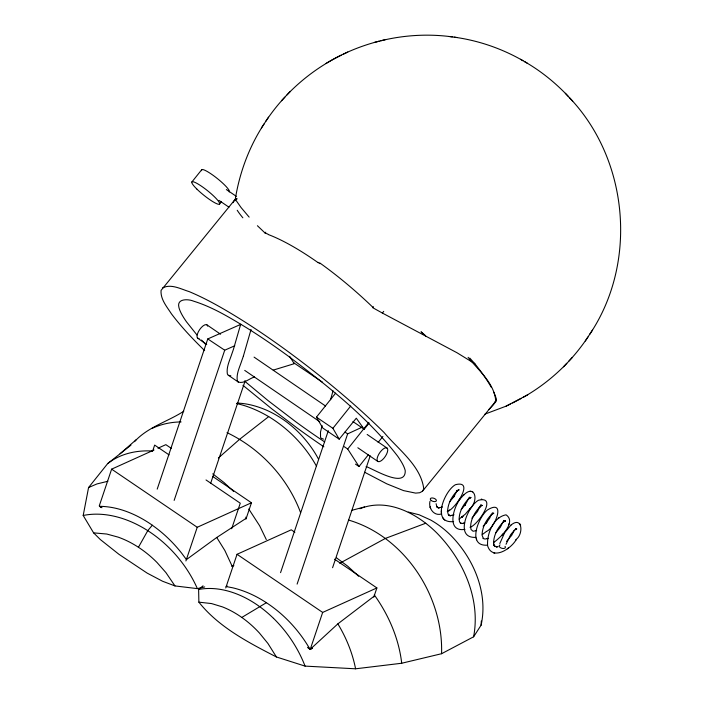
<?xml version="1.0" encoding="UTF-8"?>
<svg xmlns="http://www.w3.org/2000/svg" width="704" height="704" viewBox="0 0 704 704"><rect width="100%" height="100%" fill="white"/><g stroke="black" fill="none" stroke-linecap="round" stroke-linejoin="round"><path stroke-width="1.06" d="M203.042 585.834L198.616 589.468L198.88 602.158C218.671 627.141 248.486 642.558 276.417 656.973L305.07 666.107L355.582 668.8L401.711 663.247L441.558 653.717C443.546 596.068 404.633 536.413 348.445 520.027M453.614 521.585C431.006 523.978 444.382 490.855 455.409 484.722C475.429 479.459 454.511 509.978 447.26 511.518M441.558 653.717L473.607 636.803L481.114 625.152L481.325 621.025M429.977 501.318C428.199 508.27 434.122 516.56 441.707 513.885M473.607 636.803C480.806 599.025 463.32 560.173 437.228 533.377C417.762 513.814 387.596 497.438 359.902 508.737M235.039 200.772C239.21 173.518 248.934 147.022 264.07 123.939M204.697 586.951L197.366 588.623L174.979 585.93L162.615 581.266L147.136 573.1L118.932 554.294L100.373 539.59L93.597 532.858L83.195 515.469L88.572 487.529L107.659 463.61L130.953 445.139M235.101 200.411L235.356 199.373L236.746 198.722M481.114 625.152C488.268 592.742 473.686 558.765 451.114 535.691A101.825 74.474 73.3 0 0 430.61 519.992L419.135 514.782L408.276 512.046M493.733 392.154A167.429 32.771 39.4 0 1 496.417 399.362L495.818 401.755L494.305 403.506M251.046 329.472L243.373 356.11M240.671 324.324L233.42 349.351A141.733 58.582 -55.8 0 1 231.898 353.751C229.83 360.202 226.283 366.837 227.33 373.789A13.429 5.553 -55.8 0 0 228.052 375.038L238.348 382.078C244.112 383.891 249.295 378.514 254.549 376.957M333.027 390.799L330.572 399.749M468.767 497.895L468.723 498.124M457.054 490.908L457.239 490.266M480.269 505.798L477.479 511.544L471.9 518.153M499.814 543.541L504.654 532.673L510.954 525.105M503.184 521.523L500.333 527.27L495.59 533.034M322.08 425.586L320.487 432.142L320.54 437.07A13.429 5.553 -55.8 0 0 321.262 438.319L323.47 439.12M491.63 513.973L489.755 518.03L486.13 523.098L486.93 522.139M506.026 544.298L510.69 534.653L514.272 530.385L516.806 528.88L515.539 528.695M154.018 449.997L111.628 469.154L99.264 505.886L101.966 507.716M152.601 451.211L154.66 445.086L169.074 454.881M185.909 560.947L197.234 527.278L251.46 502.779L212.714 476.467M231.686 528.713L240.266 503.21L206.026 479.961M245.969 519.103L251.46 502.779M225.72 587.972L237.046 554.303L291.271 529.804L294.879 532.25M280.562 572.651L328.302 430.707M297.106 584.109L347.635 433.875L362.41 427.046M332.578 567.714L370.216 455.814M307.595 647.319L310.306 649.158L322.661 612.427L376.886 587.928L334.532 559.17M373.798 597.106L376.886 587.928M493.847 542.37C500.412 537.61 516.842 522.069 506.053 514.818C493.302 517.123 486.666 533.993 487.617 545.846C492.51 561.299 511.658 548.469 516.419 539.211C523.855 533.289 522.069 515.39 510.585 525.422M157.203 489.13L207.777 338.932L240.891 324.306M174.143 500.403L224.717 350.205L234.749 345.77M210.61 483.41L245.142 380.864M508.666 524.621L508.957 523.785M457.178 490.477L453.86 496.839L454.432 495.994M496.417 399.362L493.724 404.413L488.919 409.482M514.492 530.015L511.614 535.454L506.528 541.42M468.477 498.837L465.423 504.513L461.182 509.564M174.979 585.93L165.933 572.607L156.974 562.452A103.294 79.702 64 0 0 138.433 547.272L147.77 530.666L152.31 525.202C136.849 514.404 118.571 506.484 99.466 506.317L101.288 507.558M589.741 334.277C637.877 262.759 628.804 159.799 569.325 97.557M237.116 198.871L234.414 200.288L161.058 290.4C160.362 299.314 166.874 306.733 171.406 313.79C181.368 327.017 192.799 339.055 204.635 350.601M233.033 202.673L234.414 200.288M364.619 472.243L386.786 483.833L403.568 490.618L415.642 493.117L419.69 492.738L422.391 491.313L423.773 488.937C420.966 465.678 398.235 449.495 384.111 432.538C354.112 402.899 321.402 376.112 287.452 351.138A209.361 40.973 39.4 0 0 240.724 319.334C224.118 309.047 207.178 299.138 189.13 291.597C180.822 289.071 170.922 283.422 162.439 288.015M459.36 499.638L459.923 498.766L459.272 499.77M265.874 121.202C284.539 93.025 310.922 70.03 341.264 55.176M523.398 397.25C549.182 382.554 571.542 361.759 587.937 337.014M261.395 128.005L268.523 117.172M585.297 341.035L592.416 330.202M454.546 495.827L449.645 501.82M257.418 225.729L265.153 233.112L265.804 232.188M515.557 540.417L516.278 539.414M459.14 519.103L465.318 514.158L470.281 508.288M469.594 509.23C479.917 499.84 474.285 482.099 461.806 497.094C453.878 504.724 445.21 532.453 464.966 529.39M368.57 454.494L359.014 466.523L347.723 449.029L368.87 422.391M378.136 442.455L382.914 436.445M368.975 423.271L364.188 429.229L356.294 418.194L339.196 439.164L322.749 428.006L316.448 417.146L335.65 393.122M339.196 439.164L332.895 428.314L350.724 406.006M191.902 181.958L201.67 169.77M219.56 204.046L221.514 201.608M502.612 534.486L503.448 533.465M422.391 491.313L495.757 401.21C494.578 383.346 478.579 370.515 468.107 357.315M373.507 306.75L372.61 307.63L382.351 313.042L383.715 311.379M501.653 535.603L502.506 534.626M486.209 523.002L483.111 526.214M134.499 441.672C147.655 427.09 167.658 421.67 183.762 411.259M281.521 100.734L284.882 97.178M287.021 94.899L290.321 91.414M563.49 366.802L566.79 363.308M568.929 361.029L572.29 357.474M480.955 505.19L482.205 505.41L479.776 506.986L480.163 506.625C474.241 512.433 469.339 522.069 471.002 529.47L473.079 531.256L476.643 530.552M463.901 494.859L463.214 495.537M491.894 514.193C486.235 519.596 482.222 527.234 482.055 535.146L483.454 538.692L483.076 538.296L484.959 539.079L488.268 538.278M479.574 507.17L479.204 507.514L480.163 506.625M499.233 517.475L498.247 518.382M374.141 596.2L337.858 623.867L310.253 649.282L312.224 648.393M482.31 534.565L486.455 531.441M486.42 531.467C495.308 527.754 506.396 498.282 487.432 509.995C478.306 517.097 466.611 546.762 487.485 545.16M491.313 514.712L493.821 513.225L492.307 512.89M218.381 457.987L239.562 439.34L268.69 416.618C288.587 428.666 305.29 445.922 316.536 466.294M120.085 453.754L136.497 439.428M462.238 516.894L463.25 516.05M507.32 548.759L508.446 547.879M245.731 517.167L246.347 518.179L216.744 537.486L186.428 559.592L181.676 553.203A123.2 92.981 65.7 0 0 152.293 525.246M107.659 463.61C120.085 453.737 136.435 450.094 152.055 451.009M227.066 585.86L226.125 586.546L232.61 587.778A123.2 93.051 65.6 0 1 266.411 602.721C284.372 614.451 299.314 630.67 309.998 649.246L308.176 648.014M448.58 510.664L449.592 509.96M198.88 602.158L211.552 603.574L222.446 606.892A103.294 77.097 68.2 0 1 241.798 617.443L266.429 602.677M469.999 527.243C477.268 525.782 498.441 495.282 478.465 500.254C467.658 506.326 454.036 538.639 475.904 537.363M521.11 398.526L512.547 403.031M326.137 63.386C363.581 40.612 408.857 30.932 452.311 36.89M527.674 394.821L506.079 406.164L484.959 414.119M339.742 563.262L385.458 538.384L425.735 523.239M88.572 487.529L96.95 483.938L107.897 481.263M343.482 54.129L347.741 52.052M506.079 406.164L510.338 404.078M157.96 448.219L165.845 444.655L171.257 448.325M310.306 649.158L312.277 648.27M469.33 497.253L470.914 497.526L467.931 499.532L468.292 499.18C462.669 505.041 457.943 514.21 459.492 521.629L460.302 522.905L462.07 523.494M151.826 428.516C160.943 424.204 171.019 421.986 181.095 421.942M454.027 514.774L450.182 515.671L450.727 515.68L448.642 514.967L449.513 515.583L448.219 514.351L447.577 511.702C447.735 504.002 451.607 496.628 456.94 491.207L456.588 491.533L458.841 489.87M442.517 506.986L438.715 507.848L439.234 507.866L437.536 507.443L437.976 507.698L438.548 507.839L436.788 506.598L436.11 503.712M463.989 523.195L463.25 523.398L464.754 522.931M487.036 538.736L487.485 538.595M273.258 370.11L294.237 363.695L289.626 356.33M470.914 497.526L469.902 497.842L470.501 497.658M231.81 566.218L233.869 565.664M352.088 510.25L364.584 506.924M374.378 42.407L379.21 41.202M380.714 40.814L385.308 39.67M503.598 520.423L505.067 521.127L504.214 520.986C502.841 520.555 506.572 521.242 504.618 521.145L505.164 521.004L502.894 522.474C497.587 527.894 493.715 535.269 493.583 542.96L493.566 542.485L494.067 545.327L495.211 546.7L494.402 545.996L497.156 546.894L496.531 546.902M463.646 523.283L462.273 523.494M498.124 546.691L496.742 546.902M83.195 515.469C99.51 512.151 116.53 515.442 131.622 521.998A121.466 95.383 64 0 1 162.888 542.036C177.549 554.84 189.517 570.786 197.366 588.623M198.616 589.468C214.183 586.529 230.305 590.366 244.306 597.309A121.502 90.992 70 0 1 273.469 618.306M469.674 491.383L470.782 491.295M481.246 499.154L481.809 499.11M481.457 505.534L482.363 505.472M504.768 521.074L505.34 521.048M230.842 375.822L228.404 375.32M93.597 532.858L106.788 534.037L118.158 537.134A103.286 79.693 64 0 1 138.433 547.272M237.09 403.093C246.954 403.357 256.617 406.023 265.69 409.807A101.825 81.99 61 0 1 289.335 424.081C301.294 433.69 311.353 445.658 318.542 459.21M459.149 489.896L458.269 489.755M454.274 37.171C478.394 40.471 501.855 48.55 522.958 60.685M449.275 36.494L456.931 37.523M515.768 528.845L516.296 528.924M504.504 521.03L505.067 521.127M236.553 403.55C247.922 405.997 258.685 410.766 268.69 416.618M493.513 552.86L494.762 553.142M265.153 233.112L267.942 234.106M472.745 491.788L471.821 491.436M227.014 432.643C260.454 448.58 287.558 477.752 300.546 512.494M366.124 466.567C372.953 468.767 405.706 489.086 405.24 470.765A96.633 18.911 39.4 0 0 397.61 456.104C367.312 416.962 327.835 386.074 288.614 356.374A180.25 35.279 39.4 0 0 246.743 327.87C229.803 317.601 212.617 307.05 193.565 301.154C188.329 298.91 176.59 298.399 178.886 307.199A96.633 18.911 39.4 0 0 186.516 321.851L196.979 334.981M491.163 387.138A167.429 32.771 39.4 0 0 477.418 366.969L474.866 363.739L456.966 352.73L382.351 313.042M524.515 61.6C542.652 71.966 558.853 85.589 572.695 101.2M520.494 59.277L527.305 63.193M207.777 338.932L224.717 350.205M344.177 446.635L347.723 449.029M355.476 464.13L359.014 466.523M293.612 362.692L322.608 382.29M352.942 421.59L364.188 429.229M316.448 417.146L332.895 428.314M111.628 469.154L197.234 527.278M237.046 554.303L322.661 612.427M226.362 189.552L236.342 196.354M218.97 200.385L228.95 207.178M207.011 324.931L220.581 334.215M254.065 357.113L325.538 406.006M367.162 434.474L387.068 448.087A8.122 3.344 -55.7 0 1 382.334 459.87A8.122 3.344 -55.7 0 1 377.802 456.245A8.122 3.344 -55.7 0 1 387.068 448.087M197.683 338.219L206.73 344.414M244.728 370.401L319.827 421.775M357.834 447.762L377.731 461.375M345.022 432.071L347.635 433.875M318.138 262.346L320.003 263.666M336.626 557.929L347.776 566.262L358.626 576.242M212.74 473.862L224.074 482.583L233.57 491.392M238.348 382.078L238.005 381.797A13.429 5.553 -55.8 0 1 237.283 380.547C236.236 373.595 239.782 366.96 241.85 360.501A141.733 58.582 -55.8 0 0 243.373 356.11M242.959 385.334L271.938 408.962L297.378 428.19A209.361 40.973 39.4 0 0 323.875 446.82M244.57 381.11L268.303 400.787L295.513 421.582A180.25 35.279 39.4 0 0 324.702 441.936M480.7 504.944L481.14 505.393M443.775 519.182L444.69 520.106M273.53 618.341C287.25 631.805 298.126 648.173 305.07 666.107M520.142 524.198L519.464 523.477M205.691 344.511L201.529 340.058M565.33 93.271L568.524 96.721M249.154 217.122L241.076 207.557L235.391 199.434M469.797 358.098L474.866 363.739M248.767 509.001L259.635 525.765L266.297 539.572M374.299 594.906C388.696 615.041 398.869 638.546 401.711 663.247M216.744 537.486L224.866 550.528L232.294 566.544M520.441 524.7L520.661 525.07M337.858 623.867C346.245 637.692 352.466 652.907 355.582 668.8M442.851 517.801L443.274 518.531M276.417 656.973L267.898 643.412L259.424 633.037A103.286 77.088 68.2 0 0 241.798 617.443M476.256 538.525L476.652 539.801M441.364 510.972L441.39 512.415M199.056 338.518A8.122 3.344 -55.7 0 1 199.663 329.586A8.122 3.344 -55.7 0 1 207.645 326.119M201.661 170.676A17.697 2.922 38.7 0 1 215.864 177.382A17.697 2.922 38.7 0 1 229.222 191.963M421.018 331.76A173.562 33.968 39.4 0 1 425.295 335.588M421.406 332.13A173.096 33.88 39.4 0 1 425.726 336.01M319.792 262.944A137.72 37.514 42.5 0 1 373.006 307.419M242.854 217.809A177.012 27.438 32.9 0 1 237.213 210.258M268.268 234.529A137.342 37.154 42.3 0 1 318.27 262.768M505.032 546.339A3.177 1.734 16.2 0 1 503.994 548.434A3.177 1.734 16.2 0 1 499.919 547.281A3.177 1.734 16.2 0 1 500.042 544.94M465.494 504.416L464.851 505.305L465.494 504.416M461.428 517.51L462.422 516.736L461.428 517.51M504.733 521.136L504.231 521.435L504.733 521.136M493.152 513.357L492.712 513.603L493.178 513.366M462.704 523.486L461.63 523.503L462.704 523.486M481.791 505.516L480.982 505.287L481.809 505.569M450.085 515.68L449.557 515.53L450.085 515.68M460.847 523.257L460.363 523.019L460.786 523.239M494.437 545.934L494.12 545.468L494.419 545.917M437.07 507.074L436.788 506.598L437.07 507.074M494.138 545.398L493.9 544.817L494.067 545.327M430.593 508.42L430.197 507.012L430.593 508.42M196.786 189.006A17.697 2.922 38.7 0 0 219.454 204.151A17.697 2.922 38.7 0 0 200.957 185.856A17.697 2.922 38.7 0 0 196.786 189.006M431.156 500.447A3.177 1.619 18.6 0 0 436.278 500.958A3.177 1.619 18.6 0 0 432.555 497.983A3.177 1.619 18.6 0 0 431.156 500.447"/></g></svg>
